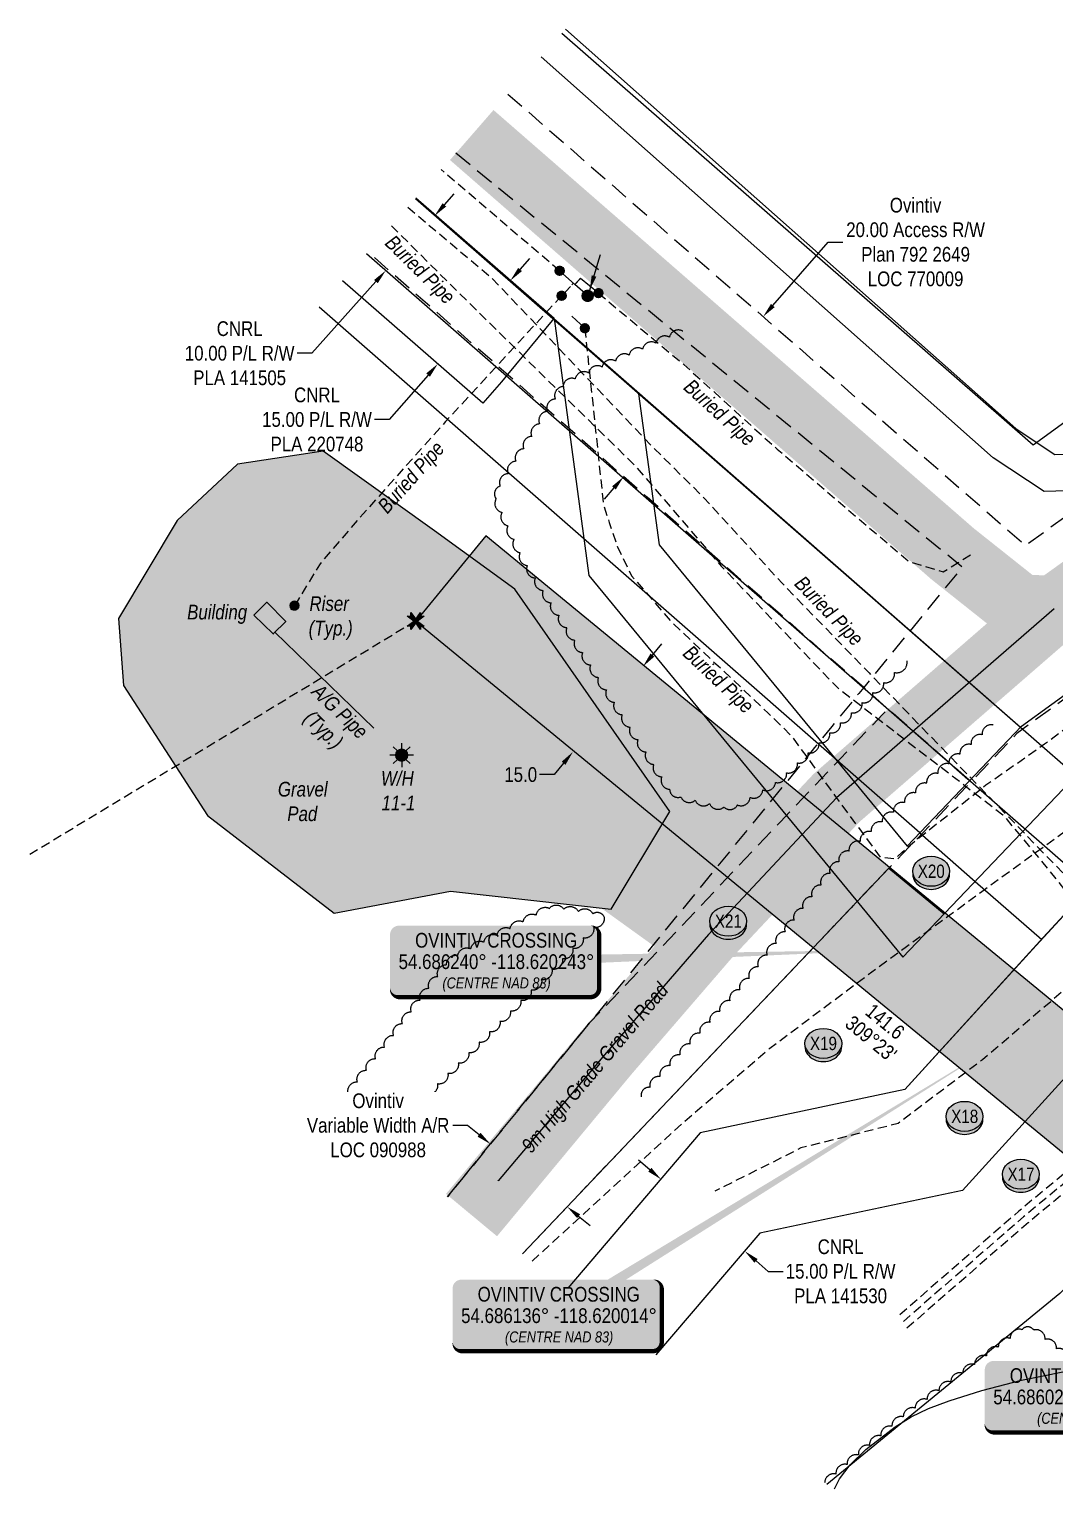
# Model space of a CAD drawing. Extents: x 391856 to 401992, y 6055951 to 6064954.
# Drawn here: x 400824 to 401521, y 6056613 to 6057603 of the extents above; entities that cross this region are included whole.
import ezdxf
from ezdxf.enums import TextEntityAlignment as Align

# ---------------------------------------------------------------- set-up
doc = ezdxf.new("R2010")
doc.units = 0
doc.header["$LTSCALE"] = 5
doc.header["$PDSIZE"] = 0.5
for name, pattern in [('0', [1, 1, 0]), ('foc-ACCESSROAD', [3.75, 2.5, -1.25]), ('foc-TIELINE', [1.875, 1.25, -0.625]), ('UG_PIPE', [1.875, 1.25, -0.625])]:
    doc.linetypes.add(name, pattern=pattern)
doc.layers.get('Defpoints').update_dxf_attribs({"color": 9})
for name, color, linetype, true_color in [('AS-PIPE-AG', 7, 'Continuous', 0x7d00fa), ('AS-PIPE-AG-T', 7, 'Continuous', 0x7d00fa), ('AS-STRUCTURE-H', 7, 'Continuous', 0xa8a8a8), ('AS-STRUCTURE-T', 7, 'Continuous', 0x454545)]:
    doc.layers.add(name, color=color, linetype=linetype, true_color=true_color)
for name, color, linetype in [('AS-PIPE-UG', 44, 'UG_PIPE'), ('AS-PIPE-UG-T', 44, 'Continuous'), ('AS-ROADS', 254, 'Continuous'), ('AS-SYMBOL', 7, 'Continuous'), ('C-RW', 13, 'Continuous'), ('C-WS', 13, 'foc-ACCESSROAD'), ('C-WS-S', 8, 'Continuous'), ('F-AR', 190, 'foc-ACCESSROAD'), ('F-RW', 190, 'Continuous'), ('L-BD1', 253, 'Continuous'), ('L-MON', 1, 'Continuous'), ('L-TIE', 7, 'foc-TIELINE'), ('P-CROSSINGS', 250, 'Continuous'), ('P-PROPOSED', 10, 'Continuous'), ('P-PROPOSED-H', 21, 'Continuous'), ('P-TXT', 4, 'Continuous'), ('T-BUSH', 110, '0'), ('WETLAND', 143, 'Continuous')]:
    doc.layers.add(name, color=color, linetype=linetype)
doc.layers.add('AS-STRUCTURE', color=7, linetype='Continuous', lineweight=30, true_color=0x595959)
for name, color, linetype, lineweight in [('C-RW-T', 13, 'Continuous', 9), ('F-AR-T', 190, 'Continuous', 9), ('F-RW-T', 190, 'Continuous', 9), ('F-WS-T', 190, 'Continuous', 9), ('T-TEXT', 48, 'Continuous', 18)]:
    doc.layers.add(name, color=color, linetype=linetype, lineweight=lineweight)
doc.styles.add('80', font='ARIALN.TTF', dxfattribs={"height": 10})
doc.styles.add('80CG', font='ARIALN.TTF', dxfattribs={"height": 10})
doc.styles.add('80L', font='ARIALN.TTF', dxfattribs={"height": 10})
doc.styles.add('Crossing', font='ARIALN.TTF', dxfattribs={"height": 10})
doc.dimstyles.new('Compass 5 000', dxfattribs={"dimscale": 5, "dimtxt": 9, "dimasz": 2, "dimexe": 0.2, "dimexo": 0.0625, "dimgap": 0.5, "dimtad": 0, "dimtih": 1, "dimtoh": 1, "dimzin": 0, "dimdsep": 46, "dimtxsty": '80CG', "dimcen": 0.1, "dimse1": 1, "dimse2": 1, "dimclrd": 256, "dimclrt": 256, "dimaunit": 1, "dimadec": 4, "dimazin": 0, "dimtfac": 0.06, "dimtofl": 0, "dimtmove": 0, "dimatfit": 1, "dimfxl": 0.2, "dimtolj": 1, "dimtzin": 0, "dimlwd": -1, "dimarcsym": 0})

# ---------------------------------------------------------------- blocks, each defined once
blk = doc.blocks.new('*D215')
at = {"layer": 'C-RW-T', "transparency": 16777216}
for p, q in [((401245.6, 6056829.28), (401238.01, 6056835.79)), ((401317.69, 6056767.41), (401326.03, 6056760.25)), ((401326.03, 6056760.25), (401336.03, 6056760.25))]:
    blk.add_line(p, q, dxfattribs=at)
for points in [[(401246.69, 6056830.54), (401244.52, 6056828.01), (401253.19, 6056822.76)], [(401318.78, 6056768.67), (401316.61, 6056766.14), (401310.1, 6056773.92)]]:
    blk.add_solid(points, dxfattribs=at)
at = {"layer": 'Defpoints', "color": 0, "transparency": 16777216}
for p in [(401310.1, 6056773.92), (401196.12, 6056756.27), (401253.03, 6056707.42)]:
    blk.add_point(p, dxfattribs=at)
at = {"layer": 'C-RW-T', "transparency": 16777216, "insert": (401375.12, 6056760.25), "char_height": 10, "attachment_point": 5, "style": '80CG'}
blk.add_mtext('\\A1;CNRL\\P15.00 P/L R/W\\PPLA 141530', dxfattribs=at)
blk = doc.blocks.new('*D217')
at = {"layer": 'C-RW-T', "transparency": 16777216}
for p, q in [((401157.48, 6057440.26), (401164.05, 6057447.8)), ((401095.06, 6057368.65), (401068.7, 6057338.4)), ((401068.7, 6057338.4), (401058.7, 6057338.4))]:
    blk.add_line(p, q, dxfattribs=at)
for points in [[(401156.22, 6057441.35), (401158.74, 6057439.16), (401150.91, 6057432.72)], [(401093.81, 6057369.75), (401096.32, 6057367.55), (401101.64, 6057376.19)]]:
    blk.add_solid(points, dxfattribs=at)
at = {"layer": 'Defpoints', "color": 0, "transparency": 16777216}
for p in [(401152.92, 6057430.96), (401101.64, 6057376.19), (401103.65, 6057374.43)]:
    blk.add_point(p, dxfattribs=at)
at = {"layer": 'C-RW-T', "transparency": 16777216, "insert": (401019.61, 6057338.4), "char_height": 10, "attachment_point": 5, "style": '80CG'}
blk.add_mtext('\\A1;CNRL\\P15.00 P/L R/W\\PPLA 220748', dxfattribs=at)
blk = doc.blocks.new('*D214')
at = {"layer": 'C-RW-T', "transparency": 16777216}
for p, q in [((401106.12, 6057484.14), (401112.78, 6057491.6)), ((401059.64, 6057432.06), (401016.19, 6057383.38)), ((401016.19, 6057383.38), (401006.19, 6057383.38))]:
    blk.add_line(p, q, dxfattribs=at)
for points in [[(401104.88, 6057485.25), (401107.37, 6057483.03), (401099.46, 6057476.68)], [(401058.4, 6057433.17), (401060.88, 6057430.95), (401066.3, 6057439.52)]]:
    blk.add_solid(points, dxfattribs=at)
at = {"layer": 'Defpoints', "color": 0, "transparency": 16777216}
for p in [(401066.3, 6057439.52), (401167.66, 6057415.8), (401134.5, 6057378.65)]:
    blk.add_point(p, dxfattribs=at)
at = {"layer": 'C-RW-T', "transparency": 16777216, "insert": (400967.11, 6057383.38), "char_height": 10, "attachment_point": 5, "style": '80CG'}
blk.add_mtext('\\A1;CNRL\\P10.00 P/L R/W\\PPLA 141505', dxfattribs=at)
blk = doc.blocks.new('*D218')
at = {"layer": 'Defpoints', "color": 0, "transparency": 16777216}
for p in [(401322.52, 6057408.25), (401351.91, 6057382.63), (401257.15, 6057273.92)]:
    blk.add_point(p, dxfattribs=at)
at = {"layer": 'F-AR-T', "transparency": 16777216}
for p, q in [((401329.09, 6057415.78), (401366.64, 6057458.86)), ((401366.64, 6057458.86), (401376.64, 6057458.86)), ((401221.19, 6057292), (401214.62, 6057284.47))]:
    blk.add_line(p, q, dxfattribs=at)
for points in [[(401327.84, 6057416.88), (401330.35, 6057414.69), (401322.52, 6057408.25)], [(401219.94, 6057293.1), (401222.45, 6057290.91), (401227.76, 6057299.54)]]:
    blk.add_solid(points, dxfattribs=at)
at = {"layer": 'F-AR-T', "transparency": 16777216, "insert": (401426.04, 6057458.86), "char_height": 10, "attachment_point": 5, "style": '80CG'}
blk.add_mtext('\\A1;Ovintiv\\P20.00 Access R/W\\PPlan 792 2649\\PLOC 770009', dxfattribs=at)
blk = doc.blocks.new('*D221')
at = {"layer": 'Defpoints', "color": 0, "transparency": 16777216}
for p in [(401288.71, 6057131.64), (401193.4, 6057112.88), (401241.11, 6057073.69)]:
    blk.add_point(p, dxfattribs=at)
at = {"layer": 'P-TXT', "transparency": 16777216}
for p, q in [((401247.34, 6057178.56), (401253.69, 6057186.29)), ((401187.05, 6057105.15), (401180.69, 6057097.41)), ((401180.69, 6057097.41), (401170.69, 6057097.41))]:
    blk.add_line(p, q, dxfattribs=at)
for points in [[(401246.06, 6057179.62), (401248.63, 6057177.5), (401241, 6057170.83)], [(401185.76, 6057106.21), (401188.34, 6057104.09), (401193.4, 6057112.88)]]:
    blk.add_solid(points, dxfattribs=at)
at = {"layer": 'P-TXT', "transparency": 16777216, "insert": (401157.94, 6057097.41), "char_height": 10, "attachment_point": 5, "style": '80CG'}
blk.add_mtext('\\A1;15.0', dxfattribs=at)
blk = doc.blocks.new('RISER')
h = blk.add_hatch(color=255)
h.dxf.hatch_style = 1
edge = h.paths.add_edge_path()
edge.add_arc((0, 0), 0.7, 0, 360)
blk.add_hatch(color=13).paths.add_polyline_path([(0.58, -0.15), (-0.58, -0.15, 0.774597)])
at = {"color": 13}
blk.add_line((-0.58, -0.15), (0.58, -0.15), dxfattribs=at)
blk.add_circle((0, 0), 0.6, dxfattribs=at)
blk = doc.blocks.new('PIG')
h = blk.add_hatch(color=255)
h.dxf.hatch_style = 1
edge = h.paths.add_edge_path()
edge.add_arc((0, 0), 0.85, 0, 360)
at = {"layer": 'AS-SYMBOL'}
h = blk.add_hatch(color=13, dxfattribs=at)
h.dxf.hatch_style = 1
h.paths.add_polyline_path([(-0.1, 0, 1), (-0.55, 0, 1)])
h = blk.add_hatch(color=13, dxfattribs=at)
h.dxf.hatch_style = 1
h.paths.add_polyline_path([(0.1, 0, 1), (0.55, 0, 1)])
at = {"layer": 'AS-SYMBOL', "color": 13}
for centre, radius in [((0, 0), 0.75), ((-0.33, 0), 0.225), ((0.33, 0), 0.225)]:
    blk.add_circle(centre, radius, dxfattribs=at)
blk = doc.blocks.new('xing2')
h = blk.add_hatch(color=50)
h.dxf.hatch_style = 1
edge = h.paths.add_edge_path()
edge.add_ellipse((0, 0), major_axis=(-12.5, 0), ratio=0.816297, start_angle=0, end_angle=360)
h = blk.add_hatch(color=250)
h.dxf.hatch_style = 1
edge = h.paths.add_edge_path()
edge.add_ellipse((0, -2.05), major_axis=(-12.5, 0), ratio=0.816297, start_angle=0, end_angle=180)
edge.add_line((12.5, -2.05), (12.5, 0))
edge.add_ellipse((0, 0), major_axis=(-12.5, 0), ratio=0.816297, start_angle=0, end_angle=180, ccw=False)
edge.add_line((-12.5, 0), (-12.5, -2.05))
at = {"color": 250}
blk.add_ellipse((0, 0), major_axis=(-12.5, 0), ratio=0.816297, dxfattribs=at)
blk.add_ellipse((0, -2.05), major_axis=(-12.5, 0), ratio=0.816297, start_param=0, end_param=3.141593, dxfattribs=at)
at = {"color": 250, "style": 'Crossing'}
blk.add_attdef('CROSSING', text='', height=9, dxfattribs=at).set_placement((0.09, 0.02), align=Align.MIDDLE_CENTER)
at = {"color": 250, "style": 'Crossing', "flags": 1}
for tag, p in [('OWNER', (0.09, -12.49)), ('DESCRIPTION', (0.09, -25.77)), ('LOCATION', (0.09, -39.3)), ('DWG_REF', (0.09, -52.84))]:
    blk.add_attdef(tag, text='', height=9, dxfattribs=at).set_placement(p, align=Align.MIDDLE_CENTER)
blk = doc.blocks.new('GAS')
h = blk.add_hatch(color=255)
h.dxf.hatch_style = 1
edge = h.paths.add_edge_path()
edge.add_arc((0, 0), 0.9, 0, 360)
for p, q in [((-0.81, 0), (-1.62, 0)), ((-0.57, 0.57), (-1.14, 1.14)), ((0, 0.81), (0, 1.62)), ((0.57, 0.57), (1.14, 1.14)), ((1.62, 0), (0.81, 0)), ((-0.57, -0.57), (-1.14, -1.14)), ((0, -0.81), (0, -1.62)), ((1.14, -1.14), (0.57, -0.57))]:
    blk.add_line(p, q)
blk.add_circle((0, 0), 0.8)
blk = doc.blocks.new('TEMP')
h = blk.add_hatch(color=255)
h.dxf.hatch_style = 1
h.paths.add_polyline_path([(0, 0.25), (-0.67, 1.15), (-0.67, 0.67), (-1.15, 0.67), (-0.25, 0), (-1.15, -0.67), (-0.67, -0.67), (-0.67, -1.15), (0, -0.25), (0.67, -1.15), (0.67, -0.67), (1.15, -0.67), (0.25, 0), (1.15, 0.67), (0.67, 0.67), (0.67, 1.15)])
h.paths.add_polyline_path([(0.57, 0.85), (0.57, 0.57), (0.85, 0.57), (0.08, 0), (0.85, -0.57), (0.57, -0.57), (0.57, -0.85), (0, -0.08), (-0.57, -0.85), (-0.57, -0.57), (-0.85, -0.57), (-0.08, 0), (-0.85, 0.57), (-0.57, 0.57), (-0.57, 0.85), (0, 0.08)], flags=16)
h = blk.add_hatch(color=1)
h.dxf.hatch_style = 1
h.paths.add_polyline_path([(0, 0.08), (-0.57, 0.85), (-0.57, 0.57), (-0.85, 0.57), (-0.08, 0), (-0.85, -0.57), (-0.57, -0.57), (-0.57, -0.85), (0, -0.08), (0.57, -0.85), (0.57, -0.57), (0.85, -0.57), (0.08, 0), (0.85, 0.57), (0.57, 0.57), (0.57, 0.85)])
at = {"color": 1}
for p, q in [((-0.08, 0), (0.08, 0)), ((0, 0.08), (0, -0.08))]:
    blk.add_line(p, q, dxfattribs=at)
at = {"color": 255, "flags": 128}
blk.add_lwpolyline([(-0.25, 0), (-1.15, 0.67), (-0.67, 0.67), (-0.67, 1.15), (0, 0.25), (0.67, 1.15), (0.67, 0.67), (1.15, 0.67), (0.25, 0), (1.15, -0.67), (0.67, -0.67), (0.67, -1.15), (0, -0.25), (-0.67, -1.15), (-0.67, -0.67), (-1.15, -0.67)], close=True, dxfattribs=at)
at = {"color": 1, "flags": 128}
blk.add_lwpolyline([(-0.08, 0), (-0.85, 0.57), (-0.57, 0.57), (-0.57, 0.85), (0, 0.08), (0.57, 0.85), (0.57, 0.57), (0.85, 0.57), (0.08, 0), (0.85, -0.57), (0.57, -0.57), (0.57, -0.85), (0, -0.08), (-0.57, -0.85), (-0.57, -0.57), (-0.85, -0.57)], close=True, dxfattribs=at)
blk = doc.blocks.new('*U247')
h = blk.add_hatch(color=255)
edge = h.paths.add_edge_path()
edge.add_line((-66, -24), (64, -24))
edge.add_arc((64, -18), 6, 270, 360)
edge.add_line((70, -18), (70, 18.5))
edge.add_arc((64, 18.5), 6, 0, 90)
edge.add_line((64, 24.5), (-66, 24.5))
edge.add_arc((-66, 18.5), 6, 90, 180)
edge.add_line((-72, 18.5), (-72, -18))
edge.add_arc((-66, -18), 6, 180, 270)
at = {"color": 14, "flags": 128}
blk.add_lwpolyline([(19.43, 182.64, 0, 7.5, 0), (0, 0, 0, 0, 0)], format="xyseb", dxfattribs=at)
blk.add_lwpolyline([(-66, -24, 3, 3, 0), (64, -24, 3, 3, 0.414214), (70, -18, 3, 3, 0), (70, 18.5, 3, 0, 0.414214), (64, 24.5, 0, 0, 0), (-66, 24.5, 0, 0, 0.414214), (-72, 18.5, 0, 0, 0), (-72, -18, 0, 3, 0.414214)], format="xyseb", close=True, dxfattribs=at)
at = {"color": 14, "insert": (-36.83, -10.64), "char_height": 7.5, "attachment_point": 1, "style": '80L'}
blk.add_mtext_dynamic_manual_height_columns('\\pi0.40073;{\\fArial Narrow|b0|i1|c0|p34;(CENTRE NAD 83)}', width=73.0747, gutter_width=45, heights=[0], dxfattribs=at)
at = {"color": 14, "style": '80'}
for p in [(-37.03, 9.6), (-64.06, -4.13)]:
    blk.add_attdef('ENTER_TEXT_001', p, '', height=10, dxfattribs=at)
blk = doc.blocks.new('*U251')
h = blk.add_hatch(color=255)
edge = h.paths.add_edge_path()
edge.add_line((-66, -24), (64, -24))
edge.add_arc((64, -18), 6, 270, 360)
edge.add_line((70, -18), (70, 18.5))
edge.add_arc((64, 18.5), 6, 0, 90)
edge.add_line((64, 24.5), (-66, 24.5))
edge.add_arc((-66, 18.5), 6, 90, 180)
edge.add_line((-72, 18.5), (-72, -18))
edge.add_arc((-66, -18), 6, 180, 270)
at = {"color": 14, "flags": 128}
blk.add_lwpolyline([(305.76, 189.04, 0, 7.5, 0), (0, 0, 0, 0, 0)], format="xyseb", dxfattribs=at)
blk.add_lwpolyline([(-66, -24, 3, 3, 0), (64, -24, 3, 3, 0.414214), (70, -18, 3, 3, 0), (70, 18.5, 3, 0, 0.414214), (64, 24.5, 0, 0, 0), (-66, 24.5, 0, 0, 0.414214), (-72, 18.5, 0, 0, 0), (-72, -18, 0, 3, 0.414214)], format="xyseb", close=True, dxfattribs=at)
at = {"color": 14, "insert": (-36.83, -10.64), "char_height": 7.5, "attachment_point": 1, "style": '80L'}
blk.add_mtext_dynamic_manual_height_columns('\\pi0.40073;{\\fArial Narrow|b0|i1|c0|p34;(CENTRE NAD 83)}', width=73.0747, gutter_width=45, heights=[0], dxfattribs=at)
at = {"color": 14, "style": '80'}
for p in [(-37.03, 9.6), (-64.06, -4.13)]:
    blk.add_attdef('ENTER_TEXT_001', p, '', height=10, dxfattribs=at)
blk = doc.blocks.new('*D250')
at = {"layer": 'Defpoints', "color": 0, "transparency": 16777216}
for p in [(401137.65, 6056847), (401137.39, 6056846.68), (401189.77, 6056804.38)]:
    blk.add_point(p, dxfattribs=at)
at = {"layer": 'F-RW-T', "transparency": 16777216}
for p, q in [((401121.91, 6056859.34), (401111.91, 6056859.34)), ((401129.65, 6056853.01), (401121.91, 6056859.34)), ((401197.25, 6056797.73), (401204.99, 6056791.4))]:
    blk.add_line(p, q, dxfattribs=at)
for points in [[(401130.7, 6056854.3), (401128.59, 6056851.72), (401137.39, 6056846.68)], [(401198.31, 6056799.02), (401196.2, 6056796.44), (401189.51, 6056804.06)]]:
    blk.add_solid(points, dxfattribs=at)
at = {"layer": 'F-RW-T', "transparency": 16777216, "insert": (401061.12, 6056859.34), "char_height": 10, "attachment_point": 5, "style": '80CG', "bg_fill": 3, "box_fill_scale": 1.1, "bg_fill_color": 256, "bg_fill_true_color": 13158600, "bg_fill_transparency": 0}
blk.add_mtext('\\A1;Ovintiv\\PVariable Width A/R\\PLOC 090988', dxfattribs=at)
blk = doc.blocks.new('*U252')
h = blk.add_hatch(color=255)
edge = h.paths.add_edge_path()
edge.add_line((-66, -24), (64, -24))
edge.add_arc((64, -18), 6, 270, 360)
edge.add_line((70, -18), (70, 18.5))
edge.add_arc((64, 18.5), 6, 0, 90)
edge.add_line((64, 24.5), (-66, 24.5))
edge.add_arc((-66, 18.5), 6, 90, 180)
edge.add_line((-72, 18.5), (-72, -18))
edge.add_arc((-66, -18), 6, 180, 270)
at = {"color": 14, "flags": 128}
blk.add_lwpolyline([(-66, -24, 3, 3, 0), (64, -24, 3, 3, 0.414214), (70, -18, 3, 3, 0), (70, 18.5, 3, 0, 0.414214), (64, 24.5, 0, 0, 0), (-66, 24.5, 0, 0, 0.414214), (-72, 18.5, 0, 0, 0), (-72, -18, 0, 3, 0.414214)], format="xyseb", close=True, dxfattribs=at)
blk.add_lwpolyline([(275.77, 8.28, 0, 7.5, 0), (0, 0, 0, 0, 0)], format="xyseb", dxfattribs=at)
at = {"color": 14, "insert": (-36.83, -10.64), "char_height": 7.5, "attachment_point": 1, "style": '80L'}
blk.add_mtext_dynamic_manual_height_columns('\\pi0.40073;{\\fArial Narrow|b0|i1|c0|p34;(CENTRE NAD 83)}', width=73.0747, gutter_width=45, heights=[0], dxfattribs=at)
at = {"color": 14, "style": '80'}
for p in [(-37.03, 9.6), (-64.06, -4.13)]:
    blk.add_attdef('ENTER_TEXT_001', p, '', height=10, dxfattribs=at)

msp = doc.modelspace()

# ---------------------------------------------------------------- hatches: boundary and pattern name
at = {"layer": 'AS-ROADS'}
h = msp.add_hatch(color=256, dxfattribs=at)
h.dxf.hatch_style = 1
h.paths.add_polyline_path([(401219.314, 6057006.026), (401259.184, 6057072.379), (401154.003, 6057223.38), (401099.477, 6057262.96), (401023.738, 6057316.966), (400965.646, 6057308.037), (400924.705, 6057269.988), (400884.904, 6057203.362), (400888.326, 6057157.869), (400945.328, 6057069.765), (401031.296, 6057003.315), (401110.352, 6057018.32)])
at = {"layer": 'AS-STRUCTURE-H'}
h = msp.add_hatch(color=256, dxfattribs=at)
h.dxf.hatch_style = 1
h.paths.add_polyline_path([(400976.76, 6057205.623), (400985.503, 6057214.441), (400998.458, 6057201.396), (400989.92, 6057192.913)])
at = {"layer": 'P-PROPOSED-H'}
h = msp.add_hatch(color=256, dxfattribs=at)
h.dxf.hatch_style = 1
h.paths.add_polyline_path([(401883.724, 6056926.109), (401847.894, 6056992.062), (401680.435, 6056909.43), (401627.73, 6056854.272), (401134.22, 6057259.594), (401086.619, 6057201.636), (401633.892, 6056752.158), (401725.506, 6056848.036)])

# ---------------------------------------------------------------- linework, layer by layer
at = {"layer": 'AS-PIPE-AG', "flags": 128}
for points in [[(401184.34, 6057439.458), (401184.34, 6057439.483)], [(401194.664, 6057430.16), (401184.345, 6057439.403)], [(401210.655, 6057424.227), (401210.655, 6057424.252), (401198.511, 6057434.251), (401198.511, 6057434.276), (401194.664, 6057430.16), (401194.664, 6057430.185)], [(401210.655, 6057424.227), (401198.511, 6057434.251), (401194.664, 6057430.16)], [(401191.818, 6057428.659), (401191.818, 6057428.684), (401185.721, 6057422.272), (401185.726, 6057422.297)], [(401191.818, 6057428.659), (401185.721, 6057422.272)], [(401193.769, 6057430.935), (401193.769, 6057430.96), (401192.703, 6057429.784), (401192.708, 6057429.809)], [(401193.769, 6057430.935), (401192.703, 6057429.784)], [(401203.403, 6057422.392), (401194.664, 6057430.16)], [(401201.457, 6057400.398), (401192.708, 6057408.491)], [(401201.572, 6057400.393), (401201.572, 6057400.418)], [(401004.361, 6057212.07), (401001.93, 6057209.199)], [(401004.361, 6057212.045), (401001.93, 6057209.174)], [(400991.106, 6057194.038), (401058.307, 6057128.898)]]:
    msp.add_lwpolyline(points, dxfattribs=at)
at = {"layer": 'AS-PIPE-UG', "flags": 128}
for points in [[(401184.36, 6057439.298), (401126.243, 6057489.012), (401103.856, 6057508.032)], [(401081.251, 6057482.532), (401138.197, 6057434.656), (401248.815, 6057318.521), (401282.328, 6057285.329), (401335.399, 6057227.276), (401394.436, 6057166.458), (401551.662, 6057004.245), (401572.11, 6056993.581), (401607.489, 6057019.146)], [(401070.124, 6057469.98), (401110.627, 6057429.679), (401171.545, 6057369.746), (401235.08, 6057307.682), (401294.028, 6057238.941), (401294.028, 6057238.966), (401373.428, 6057156.004), (401373.558, 6057156.024), (401485.252, 6057070.225), (401515.718, 6057033.701), (401542.689, 6056999.953), (401550.322, 6056986.358), (401546.64, 6056968.681), (401517.769, 6056943.291), (401471.381, 6056903.801), (401414.284, 6056860.694), (401348.234, 6056844.028), (401289.846, 6056814.707)], [(401185.726, 6057422.462), (401106.945, 6057337.059), (401050.964, 6057274.439), (401021.227, 6057239.891), (401004.406, 6057212.025)], [(401185.726, 6057422.462), (401185.726, 6057422.487)], [(401210.62, 6057424.267), (401210.62, 6057424.292), (401268.668, 6057375.759), (401268.668, 6057375.784), (401332.127, 6057318.261), (401332.127, 6057318.286), (401421.222, 6057242.212), (401444.841, 6057235.139), (401465.069, 6057247.654)], [(401210.926, 6057423.977), (401210.931, 6057424.002)], [(401201.422, 6057400.338), (401214.117, 6057280.512), (401218.038, 6057268.577), (401223.47, 6057252.481), (401233.214, 6057232.393), (401260.215, 6057201.161), (401325.985, 6057139.132), (401341.751, 6057123.781), (401371.368, 6057082.91), (401402.049, 6057041.414), (401412.248, 6057040.399), (401416.93, 6057044.876), (401427.559, 6057053.889), (401473.822, 6057090.383), (401513.578, 6057118.229), (401553.608, 6057148.051)], [(401165.731, 6056767.251), (401269.278, 6056862.26), (401327.18, 6056911.784), (401399.468, 6056965.925), (401419.766, 6056980.696), (401472.622, 6057019.281), (401603.812, 6057114.278), (401675.84, 6057162.901)], [(401817.789, 6057047.478), (401778.105, 6057018.33), (401669.123, 6056938.81), (401610.81, 6056895.913), (401567.548, 6056860.184), (401496.161, 6056801.126), (401413.134, 6056728.894)], [(401820.198, 6057043.043), (401781.058, 6057014.296), (401672.078, 6056934.776), (401613.886, 6056891.969), (401570.732, 6056856.329), (401499.396, 6056797.313), (401416.416, 6056725.121)], [(401822.607, 6057038.609), (401784.012, 6057010.261), (401675.033, 6056930.743), (401616.962, 6056888.024), (401573.916, 6056852.474), (401502.631, 6056793.5), (401419.697, 6056721.349)]]:
    msp.add_lwpolyline(points, dxfattribs=at)
at = {"layer": 'AS-ROADS', "flags": 128}
for points, const_width in [([(401520.215, 6057209.969), (401497.263, 6057210.673), (401451.192, 6057247.255), (401124.692, 6057531.536)], 45), ([(401520.215, 6057209.944), (401653.563, 6057305.679)], 45), ([(401520.215, 6057209.944), (401372.368, 6057081.6), (401285.369, 6056988.989), (401216.083, 6056908.723), (401124.548, 6056798.468)], 45), ([(401293.708, 6056994.676), (401205.153, 6057058.396)], 75)]:
    msp.add_lwpolyline(points, dxfattribs=dict(at, const_width=const_width))
msp.add_lwpolyline([(401219.314, 6057006.026), (401259.184, 6057072.379), (401154.003, 6057223.38), (401099.477, 6057262.96), (401023.738, 6057316.966), (400965.646, 6057308.037), (400924.705, 6057269.988), (400884.904, 6057203.362), (400888.326, 6057157.869), (400945.328, 6057069.765), (401031.296, 6057003.315), (401110.352, 6057018.32)], close=True, dxfattribs=at)
msp.add_lwpolyline([(401520.215, 6057209.944), (401520.215, 6057209.969), (401372.368, 6057081.6), (401372.373, 6057081.625), (401285.369, 6056988.989), (401285.369, 6056989.014), (401216.083, 6056908.723), (401216.088, 6056908.748), (401142.679, 6056821.824), (401142.679, 6056821.849)], dxfattribs=at)
at = {"layer": 'AS-STRUCTURE', "flags": 128}
msp.add_lwpolyline([(400976.76, 6057205.623), (400985.503, 6057214.441), (400998.458, 6057201.396), (400989.92, 6057192.913)], close=True, dxfattribs=at)
at = {"layer": 'C-RW'}
for p, q in [((401428.94, 6057057.886), (401021.102, 6057414.679)), ((401428.94, 6057057.886), (401466.564, 6057024.971)), ((401466.564, 6057024.971), (401511.667, 6056985.513))]:
    msp.add_line(p, q, dxfattribs=at)
at = {"layer": 'C-RW', "flags": 128}
for points in [[(401185.911, 6057600.596), (401505.774, 6057321.232), (401595.235, 6057386.109)], [(401180.409, 6057407.031), (401497.247, 6057129.524), (401497.966, 6057130.277), (401683.296, 6057264.68)]]:
    msp.add_lwpolyline(points, dxfattribs=at)
at = {"layer": 'C-RW'}
for points in [[(401086.512, 6057488.466), (401180.409, 6057407.031), (401149.025, 6057368.931), (401144.82, 6057364.11), (401132.185, 6057349.599), (401036.916, 6057432.519)], [(401086.406, 6057488.346), (401581.675, 6057055.786), (401764.412, 6057145.731)], [(401800.244, 6057079.774), (401618.761, 6056990.447), (401601.331, 6056972.233), (401053.237, 6057450.93)], [(401764.412, 6057145.731), (401573.742, 6057051.881), (401546.673, 6057023.593), (401512.699, 6056986.774), (401418.752, 6056883.612), (401279.716, 6056854.218), (401189.874, 6056748.951)], [(401800.244, 6057079.774), (401618.761, 6056990.447), (401601.331, 6056972.233), (401567.986, 6056936.094), (401457.922, 6056815.235), (401320.197, 6056786.118), (401249.745, 6056703.57)]]:
    msp.add_lwpolyline(points, dxfattribs=at)
at = {"layer": 'C-WS', "flags": 128}
msp.add_lwpolyline([(401113.928, 6057519.394), (401457.727, 6057238.427), (401419.184, 6057191.291), (401390.792, 6057156.505), (401387.535, 6057152.535), (401369.116, 6057130.067), (401357.504, 6057115.854), (401355.836, 6057113.824), (401329.408, 6057081.503), (401325.18, 6057076.335), (401313.27, 6057061.77), (401218.638, 6056946.038), (401204.486, 6056928.738), (401108.135, 6056810.908)], dxfattribs=at)
at = {"layer": 'F-AR', "flags": 128}
for points in [[(401149.272, 6057559.265), (401500.635, 6057252.984), (401626.072, 6057343.587)], [(401684.477, 6057263.052), (401494.802, 6057125.377), (401463.606, 6057092.516), (401407.213, 6057142.08), (401390.792, 6057156.505), (401243.828, 6057285.631), (401186.606, 6057335.908), (401054.316, 6057452.147)], [(401108.135, 6056810.908), (401204.486, 6056928.738), (401334.262, 6057065.309), (401369.011, 6057102.06), (401403.734, 6057138.417), (401407.213, 6057142.08), (401463.606, 6057092.516), (401460.46, 6057089.065), (401426.117, 6057052.835), (401416.998, 6057043.498), (401407.809, 6057033.831), (401382.296, 6057006.978), (401159.197, 6056772.204)]]:
    msp.add_lwpolyline(points, dxfattribs=at)
at = {"layer": 'F-RW'}
for points in [[(401188.369, 6057603.369), (401494.089, 6057332.359), (401510.03, 6057321.786), (401520.656, 6057314.733), (401564.353, 6057315.941), (401625.493, 6057344.386)], [(401640.291, 6057323.98), (401570.258, 6057291.097), (401552.73, 6057290.611), (401513.431, 6057289.524), (401478.81, 6057312.495), (401171.785, 6057584.661)], [(401180.548, 6057407.056), (401204.268, 6057232.633), (401385.413, 6057012.418), (401417.436, 6056973.488), (401530.998, 6057092.468), (401712.65, 6057224.203)], [(401237.953, 6057355.987), (401251.899, 6057253.435), (401420.215, 6057048.817), (401497.966, 6057130.277), (401683.296, 6057264.68)], [(401848.193, 6056991.513), (401680.157, 6056908.596), (401524.025, 6056745.198), (401365.889, 6056615.534)], [(401457.922, 6056815.235), (401320.197, 6056786.118), (401249.745, 6056703.57)]]:
    msp.add_lwpolyline(points, dxfattribs=at)
at = {"layer": 'F-RW', "flags": 128}
for points in [[(401749.045, 6057174.017), (401736.756, 6057165.097), (401596.055, 6057062.864), (401573.742, 6057051.881), (401544.822, 6057021.587), (401507.816, 6056981.411), (401418.752, 6056883.612), (401279.716, 6056854.218), (401189.874, 6056748.951)], [(401159.197, 6056772.204), (401382.296, 6057006.978), (401407.809, 6057033.831), (401445.491, 6057002.882)]]:
    msp.add_lwpolyline(points, dxfattribs=at)
at = {"layer": 'L-TIE', "flags": 128}
msp.add_lwpolyline([(401086.619, 6057201.636), (400824.212, 6057042.94)], dxfattribs=at)
at = {"layer": 'P-CROSSINGS', "flags": 128}
msp.add_lwpolyline([(401180.548, 6057407.056), (401086.685, 6057488.662)], dxfattribs=at)
at = {"layer": 'P-PROPOSED', "flags": 128}
msp.add_lwpolyline([(401847.894, 6056992.062), (401680.435, 6056909.43), (401627.73, 6056854.272), (401134.22, 6057259.594), (401086.619, 6057201.636), (401633.892, 6056752.158), (401725.506, 6056848.036), (401883.724, 6056926.109)], dxfattribs=at)
at = {"layer": 'T-BUSH', "flags": 128}
for points in [[(401268.107, 6057398.336, 0.5205671), (401258.96, 6057394.294, 0.5205671), (401249.813, 6057390.253, 0.5205671), (401240.666, 6057386.211, 0.5205671), (401231.52, 6057382.17, 0.5205671), (401222.373, 6057378.128, 0.5205671), (401213.226, 6057374.087, 0.5205671), (401204.079, 6057370.045, 0.5205671), (401194.932, 6057366.004, 0.5205671), (401186.774, 6057360.815, 0.5205671), (401181.425, 6057352.366, 0.5205671), (401176.077, 6057343.916, 0.5205671), (401170.728, 6057335.466, 0.5205671), (401165.38, 6057327.017, 0.5205671), (401160.032, 6057318.567, 0.5205671), (401154.683, 6057310.118, 0.5205671), (401149.335, 6057301.668, 0.5205671), (401143.986, 6057293.219, 0.5205671), (401141.256, 6057284.577, 0.5205671), (401145.311, 6057275.436, 0.5205671), (401149.365, 6057266.294, 0.5205671), (401153.42, 6057257.153, 0.5205671), (401157.474, 6057248.012, 0.5205671), (401162.403, 6057239.34, 0.5205671), (401167.772, 6057230.903, 0.5205671), (401173.141, 6057222.466, 0.5205671), (401178.509, 6057214.03, 0.5205671), (401183.878, 6057205.593, 0.5205671), (401189.246, 6057197.156, 0.5205671), (401194.615, 6057188.72, 0.5205671), (401199.984, 6057180.283, 0.5205671), (401205.352, 6057171.846, 0.5205671), (401210.721, 6057163.409, 0.5205671), (401216.089, 6057154.973, 0.5205671), (401221.458, 6057146.536, 0.5205671), (401226.827, 6057138.099, 0.5205671), (401232.195, 6057129.663, 0.5205671), (401237.564, 6057121.226, 0.5205671), (401242.933, 6057112.789, 0.5205671), (401248.301, 6057104.353, 0.5205671), (401253.67, 6057095.916, 0.5205671), (401259.038, 6057087.479, 0.5205671), (401266.722, 6057082.303, 0.5205671), (401276.457, 6057080.017, 0.5205671), (401286.192, 6057077.731, 0.5205671), (401295.928, 6057075.445, 0.5205671), (401305.099, 6057076.842, 0.5205671), (401313.703, 6057081.937, 0.5205671), (401322.308, 6057087.032, 0.5205671), (401330.913, 6057092.127, 0.5205671), (401338.48, 6057098.609, 0.5205671), (401345.803, 6057105.419, 0.5205671), (401353.126, 6057112.229, 0.5205671), (401360.449, 6057119.039, 0.5205671), (401367.772, 6057125.849, 0.5205671), (401375.095, 6057132.659, 0.5205671), (401382.417, 6057139.469, 0.5205671), (401389.74, 6057146.279, 0.5205671), (401397.063, 6057153.089, 0.5205671), (401404.386, 6057159.899, 0.5205671), (401411.709, 6057166.709, 0.5205671), (401420.229, 6057174.633, 0.5205671)], [(401478.781, 6057131.045, 0.5205671), (401471.247, 6057124.469, 0.5205671), (401463.712, 6057117.894, 0.5205671), (401456.178, 6057111.319, 0.5205671), (401448.644, 6057104.743, 0.5205671), (401441.109, 6057098.168, 0.5205671), (401433.575, 6057091.593, 0.5205671), (401426.041, 6057085.018, 0.5205671), (401418.507, 6057078.442, 0.5205671), (401410.972, 6057071.867, 0.5205671), (401403.438, 6057065.292, 0.5205671), (401395.904, 6057058.716, 0.5205671), (401388.369, 6057052.141, 0.5205671), (401380.835, 6057045.566, 0.5205671), (401373.995, 6057038.338, 0.5205671), (401367.894, 6057030.414, 0.5205671), (401361.794, 6057022.491, 0.5205671), (401355.693, 6057014.567, 0.5205671), (401349.592, 6057006.644, 0.5205671), (401343.491, 6056998.72, 0.5205671), (401337.391, 6056990.797, 0.5205671), (401331.29, 6056982.873, 0.5205671), (401325.189, 6056974.95, 0.5205671), (401319.089, 6056967.027, 0.5205671), (401312.988, 6056959.103, 0.5205671), (401306.682, 6056951.352, 0.5205671), (401299.907, 6056943.997, 0.5205671), (401293.133, 6056936.641, 0.5205671), (401286.358, 6056929.286, 0.5205671), (401279.583, 6056921.93, 0.5205671), (401272.809, 6056914.575, 0.5205671), (401266.034, 6056907.219, 0.5205671), (401259.26, 6056899.864, 0.5205671), (401252.485, 6056892.508, 0.5205671), (401245.71, 6056885.152, 0.5205671), (401239.823, 6056878.76, 0.5205671)], [(401032.441, 6056872.768, -0.0957524), (401034.735, 6056873.089, -0.5205671), (401040.886, 6056880.974, -0.5205671), (401047.036, 6056888.859, -0.5205671), (401053.187, 6056896.744, -0.5205671), (401059.337, 6056904.629, -0.5205671), (401065.488, 6056912.514, -0.5205671), (401071.584, 6056920.44, -0.5205671), (401077.591, 6056928.435, -0.5205671), (401083.597, 6056936.431, -0.5205671), (401089.603, 6056944.426, -0.5205671), (401095.609, 6056952.421, -0.5205671), (401101.616, 6056960.416, -0.5205671), (401107.622, 6056968.412, -0.5205671), (401115.196, 6056974.551, -0.5205671), (401124.082, 6056979.138, -0.5205671), (401132.968, 6056983.726, -0.5205671), (401141.854, 6056988.313, -0.5205671), (401150.739, 6056992.901, -0.5205671), (401159.625, 6056997.488, -0.5205671), (401168.511, 6057002.075, -0.5205671), (401177.396, 6057006.663, -0.5205671), (401187.134, 6057006.022, -0.5205671), (401197.017, 6057004.494, -0.5205671), (401206.9, 6057002.966, -0.5205671), (401214.506, 6057000.693, -0.5205671), (401207.438, 6056993.618, -0.5205671), (401200.371, 6056986.543, -0.5205671), (401193.304, 6056979.469, -0.5205671), (401186.236, 6056972.394, -0.5205671), (401179.169, 6056965.319, -0.5205671), (401172.102, 6056958.244, -0.5205671), (401165.034, 6056951.169, -0.5205671), (401157.967, 6056944.095, -0.5205671), (401150.9, 6056937.02, -0.5205671), (401143.832, 6056929.945, -0.5205671), (401136.765, 6056922.87, -0.5205671), (401129.698, 6056915.795, -0.5205671), (401122.631, 6056908.721, -0.5205671), (401115.563, 6056901.646, -0.5205671), (401108.496, 6056894.571, -0.5205671), (401101.429, 6056887.496, -0.5205671), (401094.361, 6056880.421, -0.5205671), (401087.256, 6056873.309)], [(401894.423, 6056906.414, 0.258948), (401890.729, 6056901.782, 0.5205671), (401881.7, 6056897.483, 0.5205671), (401872.672, 6056893.183, 0.5205671), (401865.342, 6056887.348, 0.5205671), (401861.971, 6056877.933, 0.5205671), (401855.216, 6056870.673, 0.5205671), (401848.112, 6056863.634, 0.5205671), (401841.009, 6056856.595, 0.5205671), (401833.906, 6056849.557, 0.5205671), (401826.802, 6056842.518, 0.5205671), (401822.361, 6056834.722, 0.5205671), (401824.698, 6056824.999, 0.5205671), (401827.036, 6056815.276, 0.5205671), (401822.833, 6056808.67, 0.5205671), (401813.809, 6056804.36, 0.5205671), (401804.785, 6056800.051, 0.5205671), (401795.761, 6056795.741, 0.5205671), (401786.738, 6056791.431, 0.5205671), (401777.714, 6056787.122, 0.5205671), (401768.69, 6056782.812, 0.5205671), (401759.666, 6056778.503, 0.5205671), (401750.643, 6056774.193, 0.5205671), (401741.619, 6056769.884, 0.5205671), (401732.843, 6056766.883, 0.5205671), (401726.015, 6056774.189, 0.5205671), (401719.187, 6056781.495, 0.5205671), (401712.359, 6056788.801, 0.5205671), (401705.53, 6056796.107, 0.5205671), (401698.702, 6056803.413, 0.5205671), (401691.874, 6056810.719, 0.5205671), (401685.046, 6056818.025, 0.5205671), (401677.174, 6056816.049, 0.5205671), (401668.892, 6056810.444, 0.5205671), (401660.611, 6056804.838, 0.5205671), (401652.33, 6056799.233, 0.5205671), (401644.048, 6056793.628, 0.5205671), (401636.147, 6056787.512, 0.5205671), (401628.39, 6056781.2, 0.5205671), (401620.634, 6056774.888, 0.5205671), (401612.877, 6056768.576, 0.5205671), (401605.121, 6056762.265, 0.5205671), (401599.129, 6056754.497, 0.5205671), (401594.405, 6056745.683, 0.5205671), (401589.681, 6056736.869, 0.5205671), (401583.638, 6056729.143, 0.5205671), (401575.891, 6056722.818, 0.5205671), (401568.145, 6056716.494, 0.5205671), (401560.399, 6056710.17, 0.5205671), (401552.653, 6056703.845, 0.5205671), (401544.907, 6056697.521, 0.5205671), (401537.164, 6056695.109, 0.5205671), (401529.43, 6056701.447, 0.5205671), (401521.695, 6056707.786, 0.5205671), (401513.961, 6056714.124, 0.5205671), (401506.226, 6056720.462, 0.5205671), (401498.328, 6056720.685, 0.5205671), (401490.266, 6056714.769, 0.5205671), (401482.203, 6056708.853, 0.5205671), (401474.141, 6056702.937, 0.5205671), (401466.079, 6056697.021, 0.5205671), (401458.016, 6056691.105, 0.5205671), (401449.954, 6056685.189, 0.5205671), (401441.892, 6056679.273, 0.5205671), (401433.83, 6056673.357, 0.5205671), (401425.767, 6056667.441, 0.5205671), (401417.705, 6056661.524, 0.5205671), (401410.03, 6056655.118, 0.5205671), (401402.417, 6056648.635, 0.5205671), (401394.803, 6056642.151, 0.5205671), (401387.19, 6056635.668, 0.5205671), (401379.577, 6056629.184, 0.5205671), (401371.963, 6056622.701, 0.4945369), (401364.323, 6056616.722)]]:
    msp.add_lwpolyline(points, format="xyb", dxfattribs=at)
at = {"layer": 'WETLAND', "flags": 128}
msp.add_lwpolyline([(401371.025, 6056612.686), (401374.367, 6056619.517), (401381.606, 6056629.057), (401392.176, 6056639.283), (401412.122, 6056654.807), (401422.933, 6056661.557), (401434.779, 6056667.167), (401448.858, 6056672.364), (401471.013, 6056679.325), (401498.053, 6056686.331), (401539.633, 6056694.859), (401584.914, 6056700.072), (401617.751, 6056702.056), (401652.693, 6056702.657), (401673.801, 6056702.34), (401692.015, 6056700.959), (401713.013, 6056697.456), (401733.037, 6056691.599), (401754.2, 6056683.158), (401771.109, 6056673.856), (401785.591, 6056662.427), (401803.982, 6056646.264), (401813.351, 6056637.167)], dxfattribs=at)

# ---------------------------------------------------------------- block references
ref = msp.add_blockref('*U252', (401141.229, 6056970.404))
ref.add_attrib('ENTER_TEXT_001', '54.686240%%D -118.620243%%D', (401075.038, 6056965.469), dxfattribs={"color": 14, "height": 10, "style": '80'})
ref.add_attrib('ENTER_TEXT_001', 'OVINTIV CROSSING', (401086.229, 6056979.991), dxfattribs={"color": 14, "height": 10, "style": '80'})
ref = msp.add_blockref('*U247', (401544.99, 6056674.961))
ref.add_attrib('ENTER_TEXT_001', '54.686028%%D -118.619777%%D', (401478.799, 6056670.026), dxfattribs={"color": 14, "height": 10, "style": '80'})
ref.add_attrib('ENTER_TEXT_001', 'OVINTIV CROSSING', (401489.99, 6056684.549), dxfattribs={"color": 14, "height": 10, "style": '80'})
at = {"layer": 'AS-SYMBOL'}
for name, p, xscale, yscale, zscale in [('RISER', (401184.345, 6057439.403), 5.000000000000034, 5.000000000000034, 5.000000000000034), ('RISER', (401185.706, 6057422.462), 5.000000000000034, 5.000000000000034, 5.000000000000034), ('PIG', (401203.403, 6057422.392), 5.000000000000037, 5.000000000000037, 5.000000000000037), ('RISER', (401210.72, 6057424.262), 5.000000000000034, 5.000000000000034, 5.000000000000034), ('RISER', (401201.457, 6057400.398), 5.000000000000034, 5.000000000000034, 5.000000000000034), ('RISER', (401004.341, 6057212.11), 5.000000000000034, 5.000000000000034, 5.000000000000034)]:
    msp.add_blockref(name, p, dxfattribs=dict(at, xscale=xscale, yscale=yscale, zscale=zscale))
at = {"layer": 'C-WS-S', "xscale": 5.000000000000034, "yscale": 5.000000000000034, "zscale": 5.000000000000034}
msp.add_blockref('GAS', (401077.119, 6057110.651), dxfattribs=at)
at = {"layer": 'L-MON', "xscale": 5.000000000000034, "yscale": 5.000000000000034, "zscale": 5.000000000000034}
msp.add_blockref('TEMP', (401086.619, 6057201.636), dxfattribs=at)
at = {"layer": 'P-CROSSINGS'}
msp.add_blockref('xing2', (401436.582, 6057031.812), dxfattribs=at).add_auto_attribs({'CROSSING': 'X20'})
at = {"layer": 'P-CROSSINGS', "xscale": 1.000386779540574, "yscale": 1.000386779540574, "zscale": 1.000386779540574}
for p, values in [((401298.838, 6056997.929), {'CROSSING': 'X21'}), ((401363.405, 6056914.954), {'CROSSING': 'X19'}), ((401459.302, 6056865.468), {'CROSSING': 'X18'}), ((401497.521, 6056826.225), {'CROSSING': 'X17'})]:
    msp.add_blockref('xing2', p, dxfattribs=at).add_auto_attribs(values)

# ---------------------------------------------------------------- texts
at = {"layer": 'AS-PIPE-AG-T', "insert": (401022.261, 6057159.98), "char_height": 10, "attachment_point": 1, "rotation": 315.892129, "style": '80L'}
msp.add_mtext_dynamic_manual_height_columns('\\pi0.04659;{\\fArial Narrow|b0|i1|c0|p34;A/G Pipe\\P\\pi8.69256;(Typ.)}', width=45.66617, gutter_width=50, heights=[0], dxfattribs=at)
at = {"layer": 'AS-PIPE-UG-T', "char_height": 10, "attachment_point": 1, "style": '80L'}
for insert, rotation in [((401071.632, 6057465.149), 315.467159), ((401273.982, 6057367.287), 317.821989), ((401059.441, 6057280.019), 48.20325), ((401349.787, 6057233.893), 314.148827), ((401273.612, 6057186.602), 316.676908)]:
    msp.add_mtext_dynamic_manual_height_columns('\\pi0.75023;{\\fArial Narrow|b0|i1|c0|p34;Buried Pipe}', width=59.9452, gutter_width=50, heights=[0], dxfattribs=dict(at, insert=insert, rotation=rotation))
at = {"layer": 'AS-STRUCTURE-T', "insert": (400931.459, 6057212.733), "char_height": 10, "attachment_point": 1, "style": '80L'}
msp.add_mtext_dynamic_manual_height_columns('{\\fArial Narrow|b0|i1|c0|p34;Building}', width=40.82988, gutter_width=50, heights=[0], dxfattribs=at)
at = {"layer": 'F-WS-T', "insert": (401058.994, 6057099.898), "char_height": 10, "attachment_point": 1, "style": '80L'}
msp.add_mtext_dynamic_manual_height_columns('\\pi4.07456;{\\fArial Narrow|b0|i1|c0|p34;W/H \\P\\pi4.49748;11-1}', width=29.34966, gutter_width=50, heights=[0], dxfattribs=at)
at = {"layer": 'L-BD1', "style": '80L'}
for s, p in [('141.6', (401405.36, 6056929.862)), ("309°23'", (401395.839, 6056918.27))]:
    msp.add_text(s, height=10, rotation=320.6036, dxfattribs=at).set_placement(p, align=Align.MIDDLE)
at = {"layer": 'T-TEXT', "char_height": 10, "attachment_point": 1, "style": '80L'}
for s, insert in [('\\pi1.08342;{\\fArial Narrow|b0|i1|c0|p34;Riser\\P\\pi0.53431;(Typ.)}', (401013.44, 6057218.494)), ('\\pi-1.88383;{\\fArial Narrow|b0|i1|c0|p34;Gravel\\P\\pi4.49407;Pad}', (400994.961, 6057092.554))]:
    msp.add_mtext_dynamic_manual_height_columns(s, width=29.34966, gutter_width=50, heights=[0], dxfattribs=dict(at, insert=insert))

# ---------------------------------------------------------------- dimensions: what is measured, and where the dimension line sits
at = {"layer": 'C-RW-T'}
for base, p1, p2, angle, text, picture, middle in [((401066.3, 6057439.521), (401167.664, 6057415.8), (401134.5, 6057378.646), 228.247949, 'CNRL\\P10.00 P/L R/W\\PPLA 141505', '*D214', (400967.109, 6057383.383)), ((401101.636, 6057376.188), (401152.924, 6057430.963), (401103.649, 6057374.433), 228.92283, 'CNRL\\P15.00 P/L R/W\\PPLA 220748', '*D217', (401019.614, 6057338.399)), ((401310.103, 6056773.918), (401196.116, 6056756.265), (401253.029, 6056707.419), 319.36176, 'CNRL\\P15.00 P/L R/W\\PPLA 141530', '*D215', (401375.117, 6056760.245))]:
    dim = msp.add_linear_dim(base=base, p1=p1, p2=p2, angle=angle, text=text, dimstyle='Compass 5 000', dxfattribs=at)
    dim.commit()
    dim.dimension.update_dxf_attribs({"geometry": picture, "text_midpoint": middle, "dimtype": 161})
at = {"layer": 'F-AR-T'}
dim = msp.add_linear_dim(base=(401322.521, 6057408.245), p1=(401257.154, 6057273.923), p2=(401351.911, 6057382.626), angle=48.92162, text='Ovintiv\\P20.00 Access R/W\\PPlan 792 2649\\PLOC 770009', dimstyle='Compass 5 000', dxfattribs=at)
dim.commit()
dim.dimension.update_dxf_attribs({"geometry": '*D218', "text_midpoint": (401426.041, 6057458.856), "dimtype": 161})
at = {"layer": 'P-TXT'}
dim = msp.add_linear_dim(base=(401193.397, 6057112.876), p1=(401288.714, 6057131.644), p2=(401241.113, 6057073.687), angle=230.603561, text='15.0', dimstyle='Compass 5 000', dxfattribs=at)
dim.commit()
dim.dimension.update_dxf_attribs({"geometry": '*D221', "text_midpoint": (401157.942, 6057097.41), "dimtype": 161})

# ---------------------------------------------------------------- leaders
at = {"layer": 'T-TEXT', "path_type": 1}
msp.add_leader([(401204.768, 6057426.286), (401212.208, 6057450.507)], dimstyle='Compass 5 000', override={"dimgap": 0.5, "dimtad": 0}, dxfattribs=at)

# ---------------------------------------------------------------- next in the draw order: dimensions: what is measured, and where the dimension line sits
at = {"layer": 'F-RW-T', "color": 1}
dim = msp.add_aligned_dim(p1=(401189.771, 6056804.378), p2=(401137.648, 6056847.001), distance=0.411, text='Ovintiv\\PVariable Width A/R\\PLOC 090988', dimstyle='Compass 5 000', override={"dimtfill": 1}, dxfattribs=at)
dim.commit()
dim.dimension.update_dxf_attribs({"geometry": '*D250', "text_midpoint": (401061.124, 6056859.343)})

# ---------------------------------------------------------------- next in the draw order: block references
ref = msp.add_blockref('*U251', (401183.684, 6056730.138))
ref.add_attrib('ENTER_TEXT_001', '54.686136%%D -118.620014%%D', (401117.494, 6056725.202), dxfattribs={"color": 14, "height": 10, "style": '80'})
ref.add_attrib('ENTER_TEXT_001', 'OVINTIV CROSSING', (401128.684, 6056739.725), dxfattribs={"color": 14, "height": 10, "style": '80'})

# ---------------------------------------------------------------- next in the draw order: texts
at = {"layer": 'T-TEXT', "insert": (401157.225, 6056845.953), "char_height": 10, "attachment_point": 1, "rotation": 49.812168, "style": '80L'}
msp.add_mtext_dynamic_manual_height_columns('\\pi0.47633;{\\fArial Narrow|b0|i1|c0|p34;9m High Grade Gravel Road}', width=145.8367, gutter_width=50, heights=[0], dxfattribs=at)

doc.saveas('drawing.dxf')
